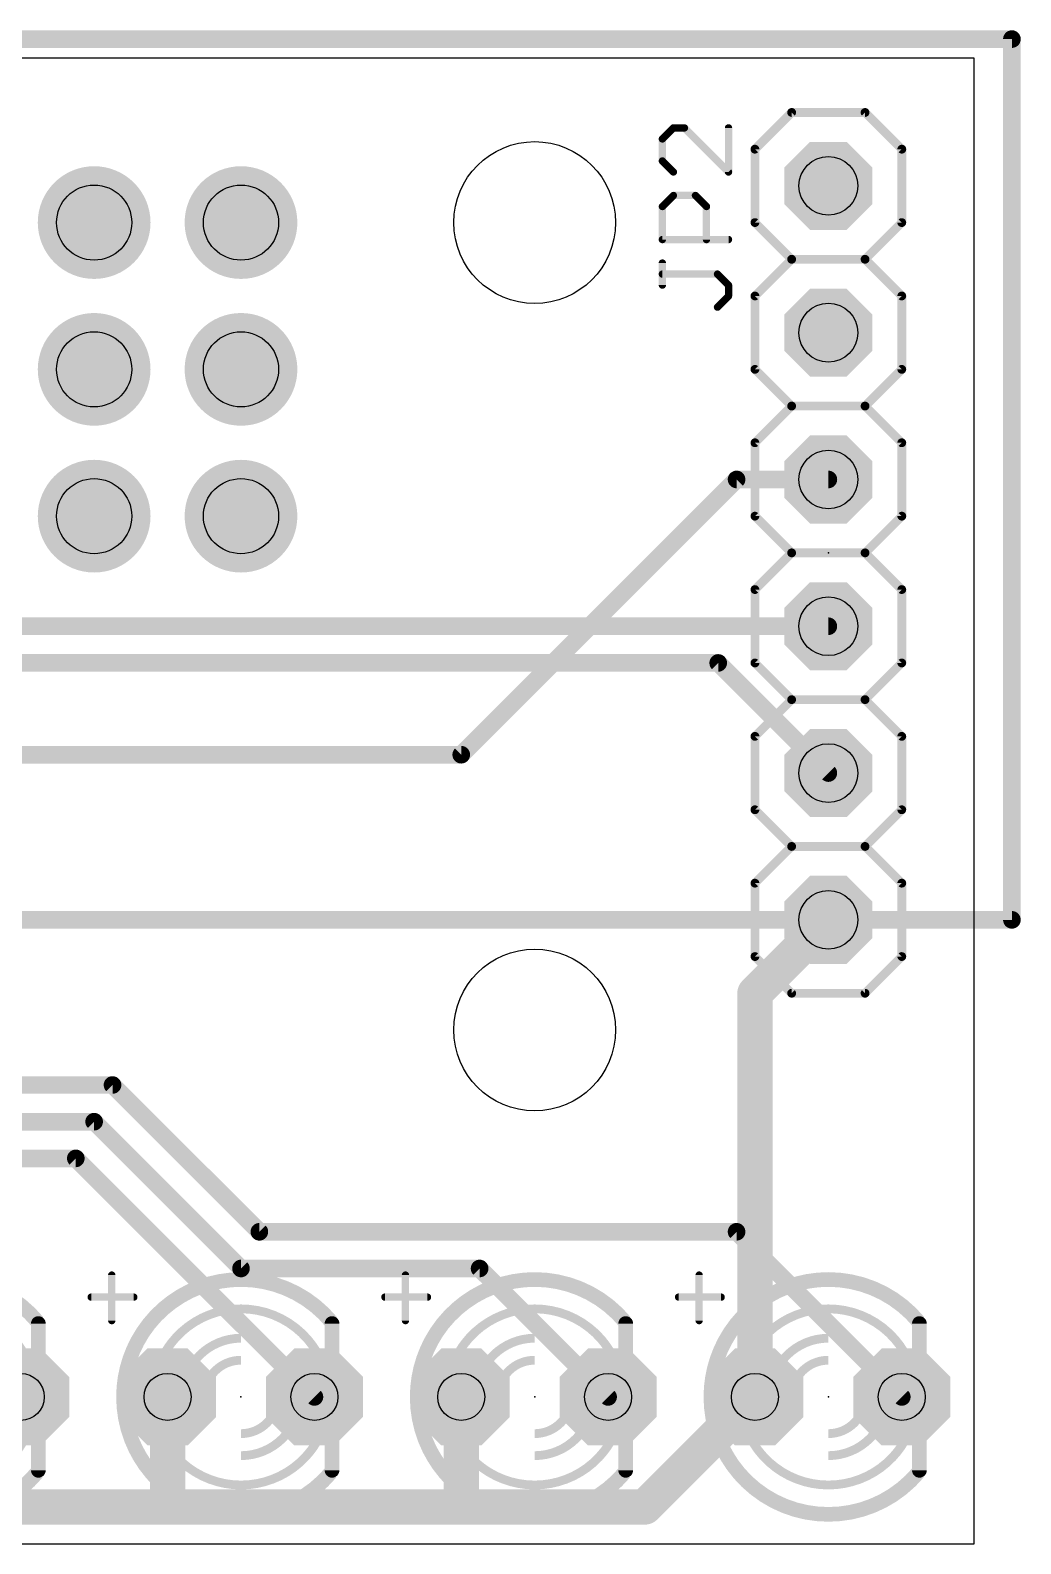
# Model space of a CAD drawing. Extents: x -0.5 to 82.1, y 0 to 26.2.
# Drawn here: x 64.94 to 82.07, y 0 to 26.19 of the extents above; entities that cross this region are included whole.
import ezdxf

# ---------------------------------------------------------------- set-up
doc = ezdxf.new("R2010")
doc.units = 0
for name, color, linetype in [('1', 22, 'CONTINUOUS'), ('16', 175, 'CONTINUOUS'), ('17', 82, 'CONTINUOUS'), ('18', 82, 'CONTINUOUS'), ('20', 7, 'CONTINUOUS'), ('21', 253, 'CONTINUOUS'), ('23', 7, 'CONTINUOUS'), ('25', 253, 'CONTINUOUS'), ('44', 253, 'CONTINUOUS'), ('51', 253, 'CONTINUOUS')]:
    doc.layers.add(name, color=color, linetype=linetype)

# ---------------------------------------------------------------- blocks, each defined once
blk = doc.blocks.new('RECT')
blk.add_solid([(-0.5, -0.5), (0.5, -0.5), (-0.5, 0.5), (0.5, 0.5)])
blk = doc.blocks.new('OCTAGONP')
at = {"const_width": 0.5}
blk.add_lwpolyline([(-0.25, -0.1036), (-0.25, 0.1036), (-0.1036, 0.25), (0.1036, 0.25), (0.25, 0.1036), (0.25, -0.1036), (0.1036, -0.25), (-0.1036, -0.25), (-0.25, -0.1036), (-0.25, 0.1036)], dxfattribs=at)
blk = doc.blocks.new('ROUNDV')
at = {"const_width": 0.5}
blk.add_lwpolyline([(0, -0.25, 1), (0, 0.25, 1), (0, -0.25)], format="xyb", dxfattribs=at)

msp = doc.modelspace()

# ---------------------------------------------------------------- linework, layer by layer
at = {"layer": '1', "const_width": 0.3048}
for points in [[(-0.3175, 26.035), (81.915, 26.035)], [(81.915, 26.035), (81.915, 10.795)], [(72.39, 13.6525), (77.1525, 18.415)], [(77.1525, 18.415), (78.74, 18.415)], [(43.24, 13.6525), (72.39, 13.6525)], [(81.915, 10.795), (-0.3175, 10.795)], [(51.1175, 7.9375), (66.3575, 7.9375)], [(66.3575, 7.9375), (68.8975, 5.3975)], [(66.04, 7.3025), (50.8, 7.3025)], [(68.58, 4.7625), (66.04, 7.3025)], [(50.4825, 6.6675), (65.7225, 6.6675)], [(65.7225, 6.6675), (69.85, 2.54)], [(68.8975, 5.3975), (77.1525, 5.3975)], [(77.1525, 5.3975), (80.01, 2.54)], [(72.7075, 4.7625), (68.58, 4.7625)], [(74.93, 2.54), (72.7075, 4.7625)]]:
    msp.add_lwpolyline(points, dxfattribs=at)
at = {"layer": '1', "const_width": 0.1524}
for points in [[(81.9912, 26.035, 1), (81.8388, 26.035)], [(81.915, 25.9588, 1), (81.915, 26.1112)], [(77.1525, 18.4912, 1), (77.1525, 18.3388)], [(77.2064, 18.3611, 1), (77.0986, 18.4689)], [(78.74, 18.3388, 1), (78.74, 18.4912)], [(72.3361, 13.7064, 1), (72.4439, 13.5986)], [(72.39, 13.5763, 1), (72.39, 13.7287)], [(81.8388, 10.795, 1), (81.9912, 10.795)], [(81.915, 10.7188, 1), (81.915, 10.8712)], [(66.4114, 7.9914, 1), (66.3036, 7.8836)], [(66.3575, 7.8613, 1), (66.3575, 8.0137)], [(66.0939, 7.3564, 1), (65.9861, 7.2486)], [(66.04, 7.2263, 1), (66.04, 7.3787)], [(65.7764, 6.7214, 1), (65.6686, 6.6136)], [(65.7225, 6.5913, 1), (65.7225, 6.7437)], [(68.8975, 5.4737, 1), (68.8975, 5.3213)], [(68.8436, 5.3436, 1), (68.9514, 5.4514)], [(77.2064, 5.4514, 1), (77.0986, 5.3436)], [(77.1525, 5.3213, 1), (77.1525, 5.4737)], [(68.58, 4.8387, 1), (68.58, 4.6863)], [(68.5261, 4.7086, 1), (68.6339, 4.8164)], [(72.7614, 4.8164, 1), (72.6536, 4.7086)], [(72.7075, 4.6863, 1), (72.7075, 4.8387)], [(69.7961, 2.4861, 1), (69.9039, 2.5939)], [(74.8761, 2.4861, 1), (74.9839, 2.5939)], [(79.9561, 2.4861, 1), (80.0639, 2.5939)]]:
    msp.add_lwpolyline(points, format="xyb", dxfattribs=at)
at = {"layer": '16'}
for points, const_width in [([(78.74, 15.875), (2.54, 15.875)], 0.3048), ([(76.835, 15.24), (4.445, 15.24)], 0.3048), ([(78.74, 13.335), (76.835, 15.24)], 0.3048), ([(77.47, 9.525), (78.74, 10.795)], 0.6096), ([(77.47, 2.54), (77.47, 9.525)], 0.6096), ([(67.31, 2.54), (67.31, 0.635)], 0.6096), ([(72.39, 2.54), (72.39, 0.635)], 0.6096), ([(75.565, 0.635), (77.47, 2.54)], 0.6096), ([(62.23, 0.635), (67.31, 0.635)], 0.6096), ([(67.31, 0.635), (72.39, 0.635)], 0.6096), ([(72.39, 0.635), (75.565, 0.635)], 0.6096)]:
    msp.add_lwpolyline(points, dxfattribs=dict(at, const_width=const_width))
for points, const_width in [([(78.74, 15.7988, 1), (78.74, 15.9512)], 0.1524), ([(76.8889, 15.2939, 1), (76.7811, 15.1861)], 0.1524), ([(76.835, 15.1638, 1), (76.835, 15.3162)], 0.1524), ([(78.6861, 13.2811, 1), (78.7939, 13.3889)], 0.1524), ([(78.8478, 10.6872, 1), (78.6322, 10.9028)], 0.3048), ([(77.3622, 9.6328, 1), (77.5778, 9.4172)], 0.3048), ([(77.6224, 9.525, 1), (77.3176, 9.525)], 0.3048), ([(67.4624, 2.54, 1), (67.1576, 2.54)], 0.3048), ([(72.5424, 2.54, 1), (72.2376, 2.54)], 0.3048), ([(77.3176, 2.54, 1), (77.6224, 2.54)], 0.3048), ([(77.5778, 2.4322, 1), (77.3622, 2.6478)], 0.3048), ([(67.31, 0.7874, 1), (67.31, 0.4826)], 0.3048), ([(67.1576, 0.635, 1), (67.4624, 0.635)], 0.3048), ([(67.31, 0.4826, 1), (67.31, 0.7874)], 0.3048), ([(72.39, 0.7874, 1), (72.39, 0.4826)], 0.3048), ([(72.2376, 0.635, 1), (72.5424, 0.635)], 0.3048), ([(72.39, 0.4826, 1), (72.39, 0.7874)], 0.3048), ([(75.4572, 0.7428, 1), (75.6728, 0.5272)], 0.3048), ([(75.565, 0.4826, 1), (75.565, 0.7874)], 0.3048)]:
    msp.add_lwpolyline(points, format="xyb", dxfattribs=dict(at, const_width=const_width))
at = {"layer": '20'}
for p, q in [((81.26, 25.705), (0, 25.705)), ((81.26, 0), (81.26, 25.705)), ((0, 0), (81.26, 0))]:
    msp.add_line(p, q, dxfattribs=at)
for centre in [(73.66, 22.86), (73.66, 8.89)]:
    msp.add_circle(centre, 1.4, dxfattribs=at)
at = {"layer": '21'}
for points, const_width in [([(78.105, 24.765), (77.47, 24.13)], 0.1524), ([(79.375, 24.765), (78.105, 24.765)], 0.1524), ([(80.01, 24.13), (79.375, 24.765)], 0.1524), ([(77.47, 22.86), (77.47, 24.13)], 0.1524), ([(80.01, 24.13), (80.01, 22.86)], 0.1524), ([(78.105, 22.225), (77.47, 22.86)], 0.1524), ([(80.01, 22.86), (79.375, 22.225)], 0.1524), ([(77.47, 21.59), (78.105, 22.225)], 0.1524), ([(79.375, 22.225), (78.105, 22.225)], 0.1524), ([(79.375, 22.225), (80.01, 21.59)], 0.1524), ([(77.47, 20.32), (77.47, 21.59)], 0.1524), ([(80.01, 21.59), (80.01, 20.32)], 0.1524), ([(78.105, 19.685), (77.47, 20.32)], 0.1524), ([(80.01, 20.32), (79.375, 19.685)], 0.1524), ([(77.47, 19.05), (78.105, 19.685)], 0.1524), ([(79.375, 19.685), (78.105, 19.685)], 0.1524), ([(79.375, 19.685), (80.01, 19.05)], 0.1524), ([(77.47, 17.78), (77.47, 19.05)], 0.1524), ([(80.01, 19.05), (80.01, 17.78)], 0.1524), ([(78.105, 17.145), (77.47, 17.78)], 0.1524), ([(80.01, 17.78), (79.375, 17.145)], 0.1524), ([(78.105, 17.145), (77.47, 16.51)], 0.1524), ([(79.375, 17.145), (78.105, 17.145)], 0.1524), ([(80.01, 16.51), (79.375, 17.145)], 0.1524), ([(77.47, 15.24), (77.47, 16.51)], 0.1524), ([(80.01, 16.51), (80.01, 15.24)], 0.1524), ([(78.105, 14.605), (77.47, 15.24)], 0.1524), ([(80.01, 15.24), (79.375, 14.605)], 0.1524), ([(77.47, 13.97), (78.105, 14.605)], 0.1524), ([(79.375, 14.605), (78.105, 14.605)], 0.1524), ([(79.375, 14.605), (80.01, 13.97)], 0.1524), ([(77.47, 12.7), (77.47, 13.97)], 0.1524), ([(80.01, 13.97), (80.01, 12.7)], 0.1524), ([(78.105, 12.065), (77.47, 12.7)], 0.1524), ([(80.01, 12.7), (79.375, 12.065)], 0.1524), ([(78.105, 12.065), (77.47, 11.43)], 0.1524), ([(79.375, 12.065), (78.105, 12.065)], 0.1524), ([(80.01, 11.43), (79.375, 12.065)], 0.1524), ([(77.47, 10.16), (77.47, 11.43)], 0.1524), ([(80.01, 11.43), (80.01, 10.16)], 0.1524), ([(78.105, 9.525), (77.47, 10.16)], 0.1524), ([(80.01, 10.16), (79.375, 9.525)], 0.1524), ([(79.375, 9.525), (78.105, 9.525)], 0.1524), ([(66.3448, 3.8608), (66.3448, 4.6482)], 0.127), ([(71.4248, 3.8608), (71.4248, 4.6482)], 0.127), ([(76.5048, 3.8608), (76.5048, 4.6482)], 0.127), ([(65.9892, 4.2672), (66.7258, 4.2672)], 0.127), ([(71.0692, 4.2672), (71.8058, 4.2672)], 0.127), ([(76.1492, 4.2672), (76.8858, 4.2672)], 0.127)]:
    msp.add_lwpolyline(points, dxfattribs=dict(at, const_width=const_width))
for points, const_width in [([(78.105, 24.8031, 1), (78.105, 24.7269)], 0.0762), ([(78.1319, 24.7381, 1), (78.0781, 24.7919)], 0.0762), ([(79.4019, 24.7919, 1), (79.3481, 24.7381)], 0.0762), ([(79.375, 24.7269, 1), (79.375, 24.8031)], 0.0762), ([(77.5081, 24.13, 1), (77.4319, 24.13)], 0.0762), ([(77.4431, 24.1569, 1), (77.4969, 24.1031)], 0.0762), ([(80.0481, 24.13, 1), (79.9719, 24.13)], 0.0762), ([(79.9831, 24.1031, 1), (80.0369, 24.1569)], 0.0762), ([(77.4319, 22.86, 1), (77.5081, 22.86)], 0.0762), ([(77.4969, 22.8869, 1), (77.4431, 22.8331)], 0.0762), ([(79.9719, 22.86, 1), (80.0481, 22.86)], 0.0762), ([(80.0369, 22.8331, 1), (79.9831, 22.8869)], 0.0762), ([(78.105, 22.2631, 1), (78.105, 22.1869)], 0.0762), ([(78.1319, 22.1981, 1), (78.0781, 22.2519)], 0.0762), ([(78.0781, 22.1981, 1), (78.1319, 22.2519)], 0.0762), ([(79.4019, 22.2519, 1), (79.3481, 22.1981)], 0.0762), ([(79.3481, 22.2519, 1), (79.4019, 22.1981)], 0.0762), ([(79.375, 22.1869, 1), (79.375, 22.2631)], 0.0762), ([(77.5081, 21.59, 1), (77.4319, 21.59)], 0.0762), ([(77.4431, 21.6169, 1), (77.4969, 21.5631)], 0.0762), ([(80.0481, 21.59, 1), (79.9719, 21.59)], 0.0762), ([(79.9831, 21.5631, 1), (80.0369, 21.6169)], 0.0762), ([(77.4319, 20.32, 1), (77.5081, 20.32)], 0.0762), ([(77.4969, 20.3469, 1), (77.4431, 20.2931)], 0.0762), ([(79.9719, 20.32, 1), (80.0481, 20.32)], 0.0762), ([(80.0369, 20.2931, 1), (79.9831, 20.3469)], 0.0762), ([(78.105, 19.7231, 1), (78.105, 19.6469)], 0.0762), ([(78.1319, 19.6581, 1), (78.0781, 19.7119)], 0.0762), ([(78.0781, 19.6581, 1), (78.1319, 19.7119)], 0.0762), ([(79.4019, 19.7119, 1), (79.3481, 19.6581)], 0.0762), ([(79.3481, 19.7119, 1), (79.4019, 19.6581)], 0.0762), ([(79.375, 19.6469, 1), (79.375, 19.7231)], 0.0762), ([(77.5081, 19.05, 1), (77.4319, 19.05)], 0.0762), ([(80.0481, 19.05, 1), (79.9719, 19.05)], 0.0762), ([(77.4431, 19.0769, 1), (77.4969, 19.0231)], 0.0762), ([(79.9831, 19.0231, 1), (80.0369, 19.0769)], 0.0762), ([(77.4319, 17.78, 1), (77.5081, 17.78)], 0.0762), ([(77.4969, 17.8069, 1), (77.4431, 17.7531)], 0.0762), ([(79.9719, 17.78, 1), (80.0481, 17.78)], 0.0762), ([(80.0369, 17.7531, 1), (79.9831, 17.8069)], 0.0762), ([(78.105, 17.1831, 1), (78.105, 17.1069)], 0.0762), ([(78.1319, 17.1181, 1), (78.0781, 17.1719)], 0.0762), ([(78.0781, 17.1181, 1), (78.1319, 17.1719)], 0.0762), ([(79.4019, 17.1719, 1), (79.3481, 17.1181)], 0.0762), ([(79.3481, 17.1719, 1), (79.4019, 17.1181)], 0.0762), ([(79.375, 17.1069, 1), (79.375, 17.1831)], 0.0762), ([(77.5081, 16.51, 1), (77.4319, 16.51)], 0.0762), ([(77.4431, 16.5369, 1), (77.4969, 16.4831)], 0.0762), ([(80.0481, 16.51, 1), (79.9719, 16.51)], 0.0762), ([(79.9831, 16.4831, 1), (80.0369, 16.5369)], 0.0762), ([(77.4319, 15.24, 1), (77.5081, 15.24)], 0.0762), ([(77.4969, 15.2669, 1), (77.4431, 15.2131)], 0.0762), ([(79.9719, 15.24, 1), (80.0481, 15.24)], 0.0762), ([(80.0369, 15.2131, 1), (79.9831, 15.2669)], 0.0762), ([(78.105, 14.6431, 1), (78.105, 14.5669)], 0.0762), ([(78.1319, 14.5781, 1), (78.0781, 14.6319)], 0.0762), ([(78.0781, 14.5781, 1), (78.1319, 14.6319)], 0.0762), ([(79.4019, 14.6319, 1), (79.3481, 14.5781)], 0.0762), ([(79.3481, 14.6319, 1), (79.4019, 14.5781)], 0.0762), ([(79.375, 14.5669, 1), (79.375, 14.6431)], 0.0762), ([(77.5081, 13.97, 1), (77.4319, 13.97)], 0.0762), ([(77.4431, 13.9969, 1), (77.4969, 13.9431)], 0.0762), ([(80.0481, 13.97, 1), (79.9719, 13.97)], 0.0762), ([(79.9831, 13.9431, 1), (80.0369, 13.9969)], 0.0762), ([(77.4319, 12.7, 1), (77.5081, 12.7)], 0.0762), ([(77.4969, 12.7269, 1), (77.4431, 12.6731)], 0.0762), ([(79.9719, 12.7, 1), (80.0481, 12.7)], 0.0762), ([(80.0369, 12.6731, 1), (79.9831, 12.7269)], 0.0762), ([(78.105, 12.1031, 1), (78.105, 12.0269)], 0.0762), ([(78.1319, 12.0381, 1), (78.0781, 12.0919)], 0.0762), ([(78.0781, 12.0381, 1), (78.1319, 12.0919)], 0.0762), ([(79.4019, 12.0919, 1), (79.3481, 12.0381)], 0.0762), ([(79.3481, 12.0919, 1), (79.4019, 12.0381)], 0.0762), ([(79.375, 12.0269, 1), (79.375, 12.1031)], 0.0762), ([(77.5081, 11.43, 1), (77.4319, 11.43)], 0.0762), ([(77.4431, 11.4569, 1), (77.4969, 11.4031)], 0.0762), ([(80.0481, 11.43, 1), (79.9719, 11.43)], 0.0762), ([(79.9831, 11.4031, 1), (80.0369, 11.4569)], 0.0762), ([(77.4969, 10.1869, 1), (77.4431, 10.1331)], 0.0762), ([(80.0369, 10.1331, 1), (79.9831, 10.1869)], 0.0762), ([(77.4319, 10.16, 1), (77.5081, 10.16)], 0.0762), ([(79.9719, 10.16, 1), (80.0481, 10.16)], 0.0762), ([(78.105, 9.5631, 1), (78.105, 9.4869)], 0.0762), ([(78.0781, 9.4981, 1), (78.1319, 9.5519)], 0.0762), ([(79.3481, 9.5519, 1), (79.4019, 9.4981)], 0.0762), ([(79.375, 9.4869, 1), (79.375, 9.5631)], 0.0762), ([(65.061, 3.8409, 0.2226), (63.5, 4.572)], 0.254), ([(66.3766, 4.6482, 1), (66.3131, 4.6482)], 0.0635), ([(68.58, 4.572, 0.277), (66.7871, 3.4962)], 0.254), ([(70.141, 3.8409, 0.2226), (68.58, 4.572)], 0.254), ([(71.4566, 4.6482, 1), (71.3931, 4.6482)], 0.0635), ([(73.66, 4.572, 0.277), (71.8671, 3.4962)], 0.254), ([(75.221, 3.8409, 0.2226), (73.66, 4.572)], 0.254), ([(76.5366, 4.6482, 1), (76.4731, 4.6482)], 0.0635), ([(78.74, 4.572, 0.277), (76.9471, 3.4962)], 0.254), ([(80.301, 3.8409, 0.2226), (78.74, 4.572)], 0.254), ([(65.9892, 4.2989, 1), (65.9892, 4.2355)], 0.0635), ([(66.7258, 4.2355, 1), (66.7258, 4.2989)], 0.0635), ([(71.0692, 4.2989, 1), (71.0692, 4.2355)], 0.0635), ([(71.8058, 4.2355, 1), (71.8058, 4.2989)], 0.0635), ([(76.1492, 4.2989, 1), (76.1492, 4.2355)], 0.0635), ([(76.8858, 4.2355, 1), (76.8858, 4.2989)], 0.0635), ([(68.58, 4.064, 0.2361), (67.3608, 3.4544)], 0.1524), ([(69.8201, 3.4258, 0.2422), (68.58, 4.064)], 0.1524), ([(73.66, 4.064, 0.2361), (72.4408, 3.4544)], 0.1524), ([(74.9001, 3.4258, 0.2422), (73.66, 4.064)], 0.1524), ([(78.74, 4.064, 0.2361), (77.5208, 3.4544)], 0.1524), ([(79.9801, 3.4258, 0.2422), (78.74, 4.064)], 0.1524), ([(66.3131, 3.8608, 1), (66.3766, 3.8608)], 0.0635), ([(71.3931, 3.8608, 1), (71.4566, 3.8608)], 0.0635), ([(76.4731, 3.8608, 1), (76.5366, 3.8608)], 0.0635), ([(66.8157, 1.5318, 0.2691), (68.58, 0.508)], 0.254), ([(67.377, 1.6044, 0.2315), (68.58, 1.016)], 0.1524), ([(68.58, 1.016, 0.2315), (69.783, 1.6044)], 0.1524), ([(71.8957, 1.5318, 0.2691), (73.66, 0.508)], 0.254), ([(72.457, 1.6044, 0.2315), (73.66, 1.016)], 0.1524), ([(73.66, 1.016, 0.2315), (74.863, 1.6044)], 0.1524), ([(76.9757, 1.5318, 0.2691), (78.74, 0.508)], 0.254), ([(77.537, 1.6044, 0.2315), (78.74, 1.016)], 0.1524), ([(78.74, 1.016, 0.2315), (79.943, 1.6044)], 0.1524), ([(63.5, 0.508, 0.2206), (65.0512, 1.2274)], 0.254), ([(68.58, 0.508, 0.2206), (70.1312, 1.2274)], 0.254), ([(73.66, 0.508, 0.2206), (75.2112, 1.2274)], 0.254), ([(78.74, 0.508, 0.2206), (80.2912, 1.2274)], 0.254)]:
    msp.add_lwpolyline(points, format="xyb", dxfattribs=dict(at, const_width=const_width))
at = {"layer": '23'}
for p in [(78.74, 17.145), (68.58, 2.54), (73.66, 2.54), (78.74, 2.54)]:
    msp.add_point(p, dxfattribs=at)
at = {"layer": '25', "const_width": 0.127}
for points in [[(76.0595, 24.4979), (75.8688, 24.3073)], [(75.8688, 24.3073), (75.8688, 23.926)], [(76.2502, 24.4979), (76.0595, 24.4979)], [(77.0128, 23.7353), (76.2502, 24.4979)], [(77.0128, 24.4979), (77.0128, 23.7353)], [(75.8688, 23.926), (76.0595, 23.7353)], [(75.8688, 23.1379), (76.0595, 23.3285)], [(76.0595, 23.3285), (76.4408, 23.3285)], [(76.4408, 23.3285), (76.6315, 23.1379)], [(75.8688, 22.5659), (75.8688, 23.1379)], [(76.6315, 23.1379), (76.6315, 22.5659)], [(77.0128, 22.5659), (75.8688, 22.5659)], [(75.8688, 21.7778), (75.8688, 22.1592)], [(76.8221, 21.9685), (75.8688, 21.9685)], [(77.0128, 21.7778), (76.8221, 21.9685)], [(77.0128, 21.5872), (77.0128, 21.7778)], [(76.8221, 21.3965), (77.0128, 21.5872)]]:
    msp.add_lwpolyline(points, dxfattribs=at)
at = {"layer": '25', "const_width": 0.0635}
for points in [[(75.9006, 24.3073, 1), (75.8371, 24.3073)], [(75.8464, 24.3297, 1), (75.8913, 24.2848)], [(76.0595, 24.5297, 1), (76.0595, 24.4662)], [(76.0819, 24.4755, 1), (76.037, 24.5204)], [(76.2726, 24.5204, 1), (76.2277, 24.4755)], [(76.2502, 24.4662, 1), (76.2502, 24.5297)], [(77.0446, 24.4979, 1), (76.981, 24.4979)], [(75.8913, 23.9484, 1), (75.8464, 23.9035)], [(75.8371, 23.926, 1), (75.9006, 23.926)], [(76.037, 23.7128, 1), (76.0819, 23.7577)], [(76.981, 23.7353, 1), (77.0446, 23.7353)], [(76.9903, 23.7128, 1), (77.0353, 23.7577)], [(76.0595, 23.3603, 1), (76.0595, 23.2968)], [(76.0819, 23.3061, 1), (76.037, 23.351)], [(76.4633, 23.351, 1), (76.4184, 23.3061)], [(76.4408, 23.2968, 1), (76.4408, 23.3603)], [(75.9006, 23.1379, 1), (75.8371, 23.1379)], [(75.8464, 23.1603, 1), (75.8913, 23.1154)], [(76.6632, 23.1379, 1), (76.5997, 23.1379)], [(76.609, 23.1154, 1), (76.6539, 23.1603)], [(75.8688, 22.5977, 1), (75.8688, 22.5342)], [(75.8371, 22.5659, 1), (75.9006, 22.5659)], [(76.5997, 22.5659, 1), (76.6632, 22.5659)], [(77.0128, 22.5342, 1), (77.0128, 22.5977)], [(75.8688, 22.0002, 1), (75.8688, 21.9367)], [(75.9006, 22.1592, 1), (75.8371, 22.1592)], [(76.8446, 21.9909, 1), (76.7997, 21.946)], [(76.8221, 21.9367, 1), (76.8221, 22.0002)], [(75.8371, 21.7778, 1), (75.9006, 21.7778)], [(77.0446, 21.7778, 1), (76.981, 21.7778)], [(76.9903, 21.7554, 1), (77.0353, 21.8003)], [(76.981, 21.5872, 1), (77.0446, 21.5872)], [(77.0353, 21.5647, 1), (76.9903, 21.6096)], [(76.7997, 21.419, 1), (76.8446, 21.3741)]]:
    msp.add_lwpolyline(points, format="xyb", dxfattribs=at)
at = {"layer": '44'}
for centre, radius in [((78.74, 23.495), 0.508), ((66.04, 22.86), 0.65), ((68.58, 22.86), 0.65), ((78.74, 20.955), 0.508), ((66.04, 20.32), 0.65), ((68.58, 20.32), 0.65), ((78.74, 18.415), 0.508), ((66.04, 17.78), 0.65), ((68.58, 17.78), 0.65), ((78.74, 15.875), 0.508), ((78.74, 13.335), 0.508), ((78.74, 10.795), 0.508), ((64.77, 2.54), 0.4064), ((67.31, 2.54), 0.4064), ((69.85, 2.54), 0.4064), ((72.39, 2.54), 0.4064), ((74.93, 2.54), 0.4064), ((77.47, 2.54), 0.4064), ((80.01, 2.54), 0.4064)]:
    msp.add_circle(centre, radius, dxfattribs=at)
at = {"layer": '51', "const_width": 0.254}
for points in [[(65.0748, 1.27), (65.0748, 3.81)], [(70.1548, 1.27), (70.1548, 3.81)], [(75.2348, 1.27), (75.2348, 3.81)], [(80.3148, 1.27), (80.3148, 3.81)]]:
    msp.add_lwpolyline(points, dxfattribs=at)
at = {"layer": '51'}
for points, const_width in [([(65.1383, 3.81, 1), (65.0113, 3.81)], 0.127), ([(70.2183, 3.81, 1), (70.0913, 3.81)], 0.127), ([(75.2983, 3.81, 1), (75.1713, 3.81)], 0.127), ([(80.3783, 3.81, 1), (80.2513, 3.81)], 0.127), ([(65.024, 2.54, 0.179), (64.6571, 3.5318)], 0.1524), ([(66.7909, 3.5034, 0.1241), (66.548, 2.54)], 0.254), ([(67.4092, 3.5156, 0.1754), (67.056, 2.54)], 0.1524), ([(68.58, 3.556, 0.4142), (67.564, 2.54)], 0.1524), ([(70.104, 2.54, 0.179), (69.7371, 3.5318)], 0.1524), ([(71.8709, 3.5034, 0.1241), (71.628, 2.54)], 0.254), ([(72.4892, 3.5156, 0.1754), (72.136, 2.54)], 0.1524), ([(73.66, 3.556, 0.4142), (72.644, 2.54)], 0.1524), ([(75.184, 2.54, 0.179), (74.8171, 3.5318)], 0.1524), ([(76.9509, 3.5034, 0.1241), (76.708, 2.54)], 0.254), ([(77.5692, 3.5156, 0.1754), (77.216, 2.54)], 0.1524), ([(78.74, 3.556, 0.4142), (77.724, 2.54)], 0.1524), ([(80.264, 2.54, 0.179), (79.8971, 3.5318)], 0.1524), ([(68.58, 3.175, 0.4142), (67.945, 2.54)], 0.1524), ([(73.66, 3.175, 0.4142), (73.025, 2.54)], 0.1524), ([(78.74, 3.175, 0.4142), (78.105, 2.54)], 0.1524), ([(66.548, 2.54, 0.1388), (66.8494, 1.475)], 0.254), ([(71.628, 2.54, 0.1388), (71.9294, 1.475)], 0.254), ([(76.708, 2.54, 0.1388), (77.0094, 1.475)], 0.254), ([(64.6708, 1.5644, 0.1754), (65.024, 2.54)], 0.1524), ([(67.056, 2.54, 0.1837), (67.4409, 1.5275)], 0.1524), ([(68.58, 1.905, 0.4142), (69.215, 2.54)], 0.1524), ([(68.58, 1.524, 0.4142), (69.596, 2.54)], 0.1524), ([(69.7508, 1.5644, 0.1754), (70.104, 2.54)], 0.1524), ([(72.136, 2.54, 0.1837), (72.5209, 1.5275)], 0.1524), ([(73.66, 1.905, 0.4142), (74.295, 2.54)], 0.1524), ([(73.66, 1.524, 0.4142), (74.676, 2.54)], 0.1524), ([(74.8308, 1.5644, 0.1754), (75.184, 2.54)], 0.1524), ([(77.216, 2.54, 0.1837), (77.6009, 1.5275)], 0.1524), ([(78.74, 1.905, 0.4142), (79.375, 2.54)], 0.1524), ([(78.74, 1.524, 0.4142), (79.756, 2.54)], 0.1524), ([(79.9108, 1.5644, 0.1754), (80.264, 2.54)], 0.1524), ([(65.0113, 1.27, 1), (65.1383, 1.27)], 0.127), ([(70.0913, 1.27, 1), (70.2183, 1.27)], 0.127), ([(75.1713, 1.27, 1), (75.2983, 1.27)], 0.127), ([(80.2513, 1.27, 1), (80.3783, 1.27)], 0.127)]:
    msp.add_lwpolyline(points, format="xyb", dxfattribs=dict(at, const_width=const_width))

# ---------------------------------------------------------------- block references
at = {"layer": '17'}
for p, xscale, yscale in [((78.74, 23.495), 1.524, 1.524), ((78.74, 23.495), 1.524, 1.524), ((78.74, 20.955), 1.524, 1.524), ((78.74, 20.955), 1.524, 1.524), ((78.74, 18.415), 1.524, 1.524), ((78.74, 18.415), 1.524, 1.524), ((78.74, 15.875), 1.524, 1.524), ((78.74, 15.875), 1.524, 1.524), ((78.74, 13.335), 1.524, 1.524), ((78.74, 13.335), 1.524, 1.524), ((78.74, 10.795), 1.524, 1.524), ((78.74, 10.795), 1.524, 1.524), ((64.77, 2.54), 1.6764, 1.6764), ((64.77, 2.54), 1.6764, 1.6764), ((67.31, 2.54), 1.6764, 1.6764), ((67.31, 2.54), 1.6764, 1.6764), ((69.85, 2.54), 1.6764, 1.6764), ((69.85, 2.54), 1.6764, 1.6764), ((72.39, 2.54), 1.6764, 1.6764), ((72.39, 2.54), 1.6764, 1.6764), ((74.93, 2.54), 1.6764, 1.6764), ((74.93, 2.54), 1.6764, 1.6764), ((77.47, 2.54), 1.6764, 1.6764), ((77.47, 2.54), 1.6764, 1.6764), ((80.01, 2.54), 1.6764, 1.6764), ((80.01, 2.54), 1.6764, 1.6764)]:
    msp.add_blockref('OCTAGONP', p, dxfattribs=dict(at, xscale=xscale, yscale=yscale))
at = {"layer": '18', "xscale": 1.95, "yscale": 1.95}
for p in [(66.04, 22.86), (66.04, 22.86), (68.58, 22.86), (68.58, 22.86), (66.04, 20.32), (66.04, 20.32), (68.58, 20.32), (68.58, 20.32), (66.04, 17.78), (66.04, 17.78), (68.58, 17.78), (68.58, 17.78)]:
    msp.add_blockref('ROUNDV', p, dxfattribs=at)
at = {"layer": '51', "xscale": 0.508, "yscale": 0.508, "rotation": 270}
for p in [(78.74, 23.495), (78.74, 20.955), (78.74, 18.415), (78.74, 15.875), (78.74, 13.335), (78.74, 10.795)]:
    msp.add_blockref('RECT', p, dxfattribs=at)

doc.saveas('drawing.dxf')
